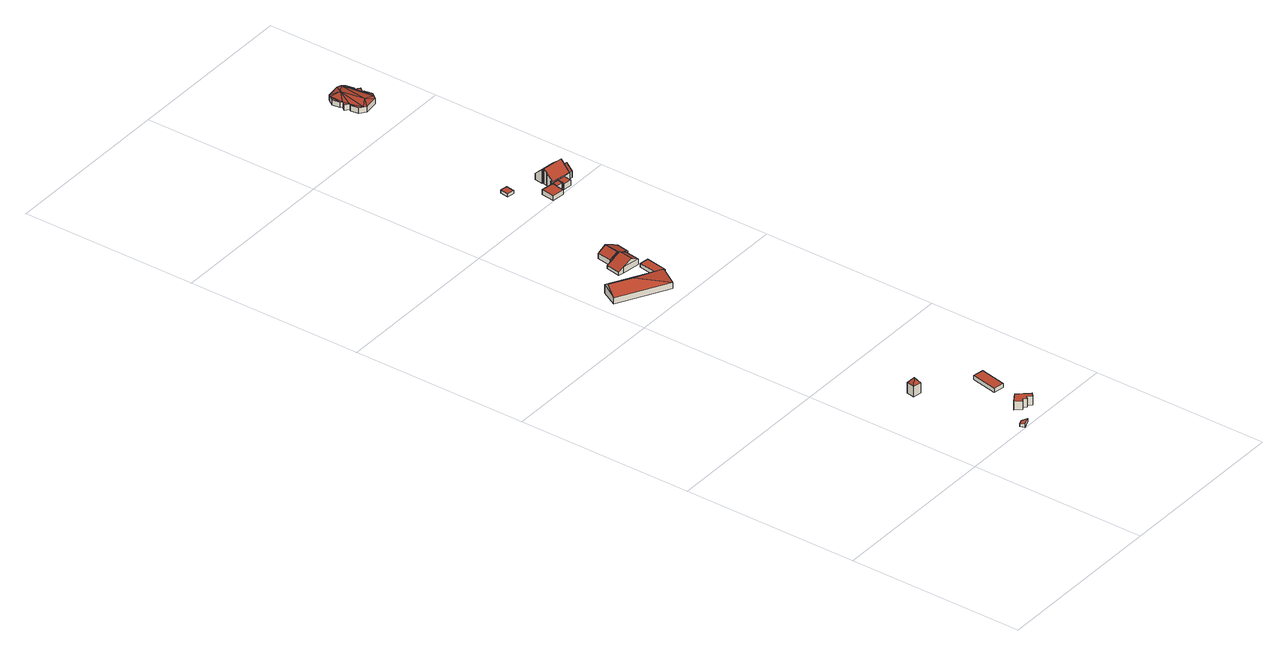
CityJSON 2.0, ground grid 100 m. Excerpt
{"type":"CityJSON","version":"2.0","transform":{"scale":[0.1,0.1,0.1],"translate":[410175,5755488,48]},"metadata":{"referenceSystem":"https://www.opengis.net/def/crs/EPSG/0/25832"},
"CityObjects":{
"building1":{"type":"Building","attributes":{"Gemeindeschluessel":"05515000","Geometrietyp2DReferenz":"3000","function":"31001_1310","roofType":"4000","measuredHeight":9.11},"geometry":[{"type":"Solid","lod":"2","boundaries":[[[[0,1,2,3]],[[4,5,1,0]],[[6,7,5,4]],[[3,2,7,6]],[[3,8,0]],[[0,8,4]],[[4,8,6]],[[6,8,3]],[[1,5,7,2]]]],"semantics":{"surfaces":[{"type":"WallSurface"},{"type":"RoofSurface"},{"type":"GroundSurface"}],"values":[[0,0,0,0,1,1,1,1,2]]}}]},
"building2":{"type":"Building","attributes":{"Gemeindeschluessel":"05515000","Geometrietyp2DReferenz":"3000","function":"31001_1310","roofType":"1000","measuredHeight":1.85},"geometry":[{"type":"Solid","lod":"2","boundaries":[[[[9,10,11,12]],[[13,14,10,9]],[[15,16,14,13]],[[12,11,16,15]],[[13,9,12,15]],[[10,14,16,11]]]],"semantics":{"surfaces":[{"type":"WallSurface"},{"type":"RoofSurface"},{"type":"GroundSurface"}],"values":[[0,0,0,0,1,2]]}}]},
"building3":{"type":"Building","attributes":{"Gemeindeschluessel":"05515000","Geometrietyp2DReferenz":"3000","function":"31001_1310","roofType":"1000","measuredHeight":5.06},"address":[{"country":"Germany","locality":"Münster","thoroughfareNumber":"2","thoroughfareName":"Wersewinkel"}],"geometry":[{"type":"Solid","lod":"2","boundaries":[[[[17,18,19,20]],[[21,22,18,17]],[[23,24,22,21]],[[25,26,24,23]],[[27,28,26,25]],[[29,30,28,27]],[[31,32,30,29]],[[20,19,32,31]],[[29,27,25,23,21,17,20,31]],[[18,22,24,26,28,30,32,19]]]],"semantics":{"surfaces":[{"type":"WallSurface"},{"type":"RoofSurface"},{"type":"GroundSurface"}],"values":[[0,0,0,0,0,0,0,0,1,2]]}}]},
"building4":{"type":"Building","attributes":{"Gemeindeschluessel":"05515000","Geometrietyp2DReferenz":"3000","function":"31001_1310","roofType":"1000","measuredHeight":2.42},"geometry":[{"type":"Solid","lod":"2","boundaries":[[[[33,34,35,36]],[[37,38,34,33]],[[39,40,38,37]],[[36,35,40,39]],[[37,33,36,39]],[[34,38,40,35]]]],"semantics":{"surfaces":[{"type":"WallSurface"},{"type":"RoofSurface"},{"type":"GroundSurface"}],"values":[[0,0,0,0,1,2]]}}]},
"building5":{"type":"Building","attributes":{"Gemeindeschluessel":"05515000","Geometrietyp2DReferenz":"3000","function":"31001_2700","roofType":"5000","measuredHeight":7.51},"geometry":[{"type":"Solid","lod":"2","boundaries":[[[[41,42,43,44]],[[45,46,42,41]],[[47,48,46,45]],[[49,50,48,47]],[[51,52,50,49]],[[44,43,52,51]],[[53,44,51]],[[49,47,45,54,53,51]],[[53,54,41,44]],[[41,54,45]],[[42,46,48,50,52,43]]]],"semantics":{"surfaces":[{"type":"WallSurface"},{"type":"RoofSurface"},{"type":"GroundSurface"}],"values":[[0,0,0,0,0,0,1,1,1,0,2]]}}]},
"building6":{"type":"Building","attributes":{"Gemeindeschluessel":"05515000","Geometrietyp2DReferenz":"3000","function":"31001_1310","roofType":"5000","measuredHeight":5.94},"geometry":[{"type":"Solid","lod":"2","boundaries":[[[[55,56,57,58]],[[59,60,56,55]],[[61,62,60,59]],[[63,64,62,61]],[[65,66,64,63]],[[58,57,66,65]],[[67,58,65,63,61,68]],[[55,67,68,59]],[[58,67,55]],[[59,68,61]],[[56,60,62,64,66,57]]]],"semantics":{"surfaces":[{"type":"WallSurface"},{"type":"RoofSurface"},{"type":"GroundSurface"}],"values":[[0,0,0,0,0,0,1,1,0,0,2]]}}]},
"building7":{"type":"Building","attributes":{"Gemeindeschluessel":"05515000","Geometrietyp2DReferenz":"3000","function":"31001_2460","roofType":"1000","measuredHeight":2.35},"geometry":[{"type":"Solid","lod":"2","boundaries":[[[[69,70,71,72]],[[73,74,70,69]],[[75,76,74,73]],[[72,71,76,75]],[[73,69,72,75]],[[70,74,76,71]]]],"semantics":{"surfaces":[{"type":"WallSurface"},{"type":"RoofSurface"},{"type":"GroundSurface"}],"values":[[0,0,0,0,1,2]]}}]},
"building8":{"type":"Building","attributes":{"Gemeindeschluessel":"05515000","Geometrietyp2DReferenz":"3000","function":"51009_1610","roofType":"2100","measuredHeight":5.84},"geometry":[{"type":"Solid","lod":"2","boundaries":[[[[77,78,79,80]],[[81,82,78,77]],[[83,84,82,81]],[[80,79,84,83]],[[81,77,80,83]],[[78,82,84,79]]]],"semantics":{"surfaces":[{"type":"WallSurface"},{"type":"RoofSurface"},{"type":"GroundSurface"}],"values":[[0,0,0,0,1,2]]}}]},
"building9":{"type":"Building","attributes":{"Gemeindeschluessel":"05515000","Geometrietyp2DReferenz":"3000","function":"31001_1000","roofType":"5000","measuredHeight":5.93},"address":[{"country":"Germany","locality":"Münster","thoroughfareNumber":"7","thoroughfareName":"Auf der Laer"}],"geometry":[{"type":"Solid","lod":"2","boundaries":[[[[85,78,57,86]],[[87,79,78,85]],[[88,84,79,87]],[[89,90,84,88]],[[91,92,90,89]],[[93,94,92,91]],[[95,96,94,93]],[[97,98,96,95]],[[99,56,98,97]],[[86,57,56,99]],[[89,100,101,99,97,95,93,91]],[[100,88,87,85,86,101]],[[88,100,89]],[[99,101,86]],[[78,79,84,90,92,94,96,98,56,57]]]],"semantics":{"surfaces":[{"type":"WallSurface"},{"type":"RoofSurface"},{"type":"GroundSurface"}],"values":[[0,0,0,0,0,0,0,0,0,0,1,1,0,0,2]]}}]},
"building10":{"type":"Building","attributes":{"Gemeindeschluessel":"05515000","Geometrietyp2DReferenz":"3000","function":"31001_2500","roofType":"1000","measuredHeight":1.9},"address":[{"country":"Germany","locality":"Münster","thoroughfareNumber":"7a","thoroughfareName":"Auf der Laer"}],"geometry":[{"type":"Solid","lod":"2","boundaries":[[[[102,103,104,105]],[[106,107,103,102]],[[108,109,107,106]],[[105,104,109,108]],[[106,102,105,108]],[[103,107,109,104]]]],"semantics":{"surfaces":[{"type":"WallSurface"},{"type":"RoofSurface"},{"type":"GroundSurface"}],"values":[[0,0,0,0,1,2]]}}]},
"building11":{"type":"Building","attributes":{"Gemeindeschluessel":"05515000","Geometrietyp2DReferenz":"3000","function":"31001_2460"},"children":["building11-1","building11-2"]},
"building11-1":{"type":"BuildingPart","attributes":{"roofType":"1000","measuredHeight":2.79},"parents":["building11"],"geometry":[{"type":"Solid","lod":"2","boundaries":[[[[110,111,112,113]],[[114,115,111,110]],[[116,117,115,114]],[[118,119,117,116]],[[120,121,119,118]],[[122,123,121,120]],[[120,118,116,114,110,113,122]],[[111,115,117,119,121,123,112]],[[123,122,113,112]]]],"semantics":{"surfaces":[{"type":"WallSurface"},{"type":"RoofSurface"},{"type":"GroundSurface"},{"type":"ClosureSurface"}],"values":[[0,0,0,0,0,0,1,2,3]]}}]},
"building11-2":{"type":"BuildingPart","attributes":{"roofType":"1000","measuredHeight":3.11},"parents":["building11"],"geometry":[{"type":"Solid","lod":"2","boundaries":[[[[124,125,126,127]],[[128,113,112,125,124]],[[129,130,123,122,131]],[[127,126,130,129]],[[131,128,124,127,129]],[[125,112,123,130,126]],[[113,128,131,122]],[[123,112,113,122]]]],"semantics":{"surfaces":[{"type":"WallSurface"},{"type":"RoofSurface"},{"type":"GroundSurface"},{"type":"ClosureSurface"}],"values":[[0,0,0,0,1,2,0,3]]}}]},
"building12":{"type":"Building","attributes":{"Gemeindeschluessel":"05515000","Geometrietyp2DReferenz":"3000","function":"31001_1000"},"address":[{"country":"Germany","locality":"Münster","thoroughfareNumber":"5","thoroughfareName":"Auf der Laer"}],"children":["building12-1","building12-2","building12-3"]},
"building12-1":{"type":"BuildingPart","attributes":{"roofType":"1000","measuredHeight":3.26},"parents":["building12"],"geometry":[{"type":"MultiSurface","lod":"2","boundaries":[[[132,133,134,135]],[[136,137,133,132]],[[138,139,137,136]],[[140,141,139,138]],[[142,143,141,140]],[[144,145,143,142]],[[132,144,142,140,138,136,132,135]],[[133,137,139,141,143,145,133,134]],[[145,144,132,133]]],"semantics":{"surfaces":[{"type":"WallSurface"},{"type":"RoofSurface"},{"type":"GroundSurface"},{"type":"ClosureSurface"}],"values":[0,0,0,0,0,0,1,2,3]}}]},
"building12-2":{"type":"BuildingPart","attributes":{"roofType":"3100","measuredHeight":7.06},"parents":["building12"],"geometry":[{"type":"Solid","lod":"2","boundaries":[[[[146,147,148,149]],[[150,151,147,146]],[[152,153,151,150]],[[154,134,153,152]],[[146,149,155,156,150]],[[154,152,150,156]],[[157,148,147,151,153,134,158]],[[148,157,155,149]],[[157,158,156,155]],[[134,154,156,158]]]],"semantics":{"surfaces":[{"type":"WallSurface"},{"type":"RoofSurface"},{"type":"GroundSurface"},{"type":"ClosureSurface"}],"values":[[0,0,0,0,1,1,2,3,3,3]]}}]},
"building12-3":{"type":"BuildingPart","attributes":{"roofType":"3100","measuredHeight":8.89},"parents":["building12"],"geometry":[{"type":"Solid","lod":"2","boundaries":[[[[159,160,145,161]],[[162,163,160,159]],[[164,165,163,162]],[[166,167,165,164]],[[168,169,167,166]],[[170,171,169,168]],[[172,173,171,170]],[[174,175,173,172]],[[176,177,175,174]],[[178,179,177,176]],[[180,181,179,178]],[[182,149,148,181,180]],[[145,144,161]],[[182,180,178,176,174,172,183]],[[170,168,166,164,162,159,161,184,183,172]],[[160,163,165,167,169,171,173,175,177,179,181,148,157,158,134,133,145]],[[149,182,183,155]],[[148,149,155,157]],[[154,156,155,183,184]],[[158,157,155,156]],[[135,134,158,156,154]],[[132,135,154,184,161,144]],[[134,135,132,133]],[[132,144,145,133]]]],"semantics":{"surfaces":[{"type":"WallSurface"},{"type":"RoofSurface"},{"type":"GroundSurface"},{"type":"ClosureSurface"}],"values":[[0,0,0,0,0,0,0,0,0,0,0,0,0,1,1,2,0,3,0,3,3,0,3,3]]}}]},
"building13":{"type":"Building","attributes":{"Gemeindeschluessel":"05515000","Geometrietyp2DReferenz":"3000","function":"31001_2000","roofType":"5000","measuredHeight":4.35},"geometry":[{"type":"Solid","lod":"2","boundaries":[[[[185,186,187,188]],[[189,190,186,185]],[[191,192,190,189]],[[193,194,192,191]],[[195,196,194,193]],[[197,198,196,195]],[[199,200,198,197]],[[201,202,200,199]],[[203,204,202,201]],[[205,206,204,203]],[[207,208,206,205]],[[209,210,208,207]],[[211,212,210,209]],[[213,214,212,211]],[[215,216,214,213]],[[217,218,216,215]],[[219,220,218,217]],[[188,187,220,219]],[[188,221,222]],[[185,188,222]],[[222,223,185]],[[224,225,205]],[[224,205,203]],[[203,226,224]],[[207,211,209]],[[215,213,211]],[[221,215,211]],[[211,207,225]],[[221,211,225]],[[222,221,225]],[[225,224,222]],[[219,217,215]],[[215,221,219]],[[223,222,224]],[[193,223,224]],[[197,193,224]],[[197,224,226]],[[199,197,226]],[[226,201,199]],[[189,223,193]],[[193,191,189]],[[197,195,193]],[[185,223,189]],[[205,225,207]],[[201,226,203]],[[219,221,188]],[[186,190,192,194,196,198,200,202,204,206,208,210,212,214,216,218,220,187]]]],"semantics":{"surfaces":[{"type":"WallSurface"},{"type":"RoofSurface"},{"type":"GroundSurface"}],"values":[[0,0,0,0,0,0,0,0,0,0,0,0,0,0,0,0,0,0,1,1,1,1,1,1,1,1,1,1,1,1,1,1,1,1,1,1,1,1,1,1,1,1,0,0,0,0,2]]}}]}
},
"vertices":[
[241,586,133],[241,586,73],[232,539,73],[232,539,133],[288,578,133],[288,578,73],[279,531,133],[279,531,73],[260,559,164],
[420,5,27],[420,5,8],[466,24,8],[466,24,27],[410,30,27],[410,30,8],[435,39,27],[435,39,8],
[516,91,87],[516,91,37],[530,74,37],[530,74,87],[501,79,87],[501,79,37],[472,114,87],[472,114,37],[528,149,87],[528,149,37],[583,82,87],[583,82,37],[562,65,87],[562,65,37],[544,86,87],[544,86,37],
[521,392,100],[521,392,75],[491,246,75],[491,246,100],[581,380,100],[581,380,75],[551,234,100],[551,234,75],
[8,2190,105],[8,2190,69],[286,2037,69],[286,2037,105],[57,2279,120],[57,2279,69],[253,2169,121],[253,2169,69],[254,2170,120],[254,2170,69],[335,2127,119],[335,2127,69],[158,2177,145],[38,2244,145],
[358,2370,106],[358,2370,74],[256,2385,74],[256,2385,108],[345,2289,107],[345,2289,74],[246,2304,108],[246,2304,74],[212,2310,93],[212,2310,74],[227,2390,94],[227,2390,74],[311,2377,133],[299,2296,133],
[313,2147,97],[313,2147,74],[364,2139,74],[364,2139,97],[333,2268,97],[333,2268,74],[383,2259,97],[383,2259,74],
[258,2395,105],[258,2395,74],[306,2386,74],[306,2386,133],[271,2477,105],[271,2477,74],[319,2469,133],[319,2469,74],
[258,2395,107],[256,2385,107],[306,2386,131],[319,2469,132],[372,2461,108],[372,2461,74],[371,2455,108],[371,2455,74],[394,2451,96],[394,2451,74],[382,2379,96],[382,2379,74],[360,2383,107],[360,2383,74],[358,2370,107],[322,2469,133],[307,2378,133],
[438,3190,94],[438,3190,75],[431,3142,75],[431,3142,94],[478,3184,94],[478,3184,75],[472,3137,94],[472,3137,75],
[608,2937,103],[608,2937,75],[615,2978,75],[615,2978,103],[539,2947,103],[539,2947,75],[550,3021,103],[550,3021,75],[615,3012,103],[615,3012,75],[615,3011,103],[615,3011,75],[621,3011,103],[621,3011,75],
[650,2973,106],[650,2973,75],[652,2973,75],[652,2973,106],[615,2978,106],[656,3006,106],[656,3006,75],[621,3011,106],
[701,2999,107],[701,2999,74],[737,2994,74],[737,2994,107],[694,2955,107],[694,2955,74],[648,2961,107],[648,2961,74],[650,2973,107],[650,2973,74],[652,2973,107],[652,2973,74],[656,3006,107],[656,3006,74],
[764,3066,111],[764,3066,74],[747,3068,74],[747,3068,111],[759,3029,145],[759,3029,74],[754,2992,111],[754,2992,74],[737,2994,111],[744,3051,127],[742,3031,145],[744,3051,74],[742,3031,74],
[615,3011,112],[615,3011,74],[656,3006,112],[615,3012,113],[615,3012,74],[616,3018,118],[616,3018,74],[621,3017,118],[621,3017,74],[626,3050,148],[626,3050,74],[627,3050,148],[627,3050,74],[629,3067,163],[629,3067,74],[630,3077,154],[630,3077,74],[625,3078,154],[625,3078,74],[631,3124,112],[631,3124,74],[752,3107,112],[752,3107,74],[747,3068,147],[744,3051,163],[737,2994,112],
[618,4129,101],[618,4129,70],[695,4140,70],[695,4140,101],[583,4155,101],[583,4155,70],[577,4200,101],[577,4200,70],[584,4210,101],[584,4210,70],[562,4227,101],[562,4227,70],[579,4249,101],[579,4249,70],[569,4257,101],[569,4257,70],[563,4302,101],[563,4302,70],[589,4337,101],[589,4337,70],[666,4348,101],[666,4348,70],[702,4321,101],[702,4321,70],[708,4276,101],[708,4276,70],[702,4268,101],[702,4268,70],[726,4250,101],[726,4250,70],[708,4226,101],[708,4226,70],[715,4220,101],[715,4220,70],[722,4175,101],[722,4175,70],[707,4155,104],[651,4170,113],[603,4140,104],[633,4300,113],[683,4335,104],[577,4321,104]
]}
